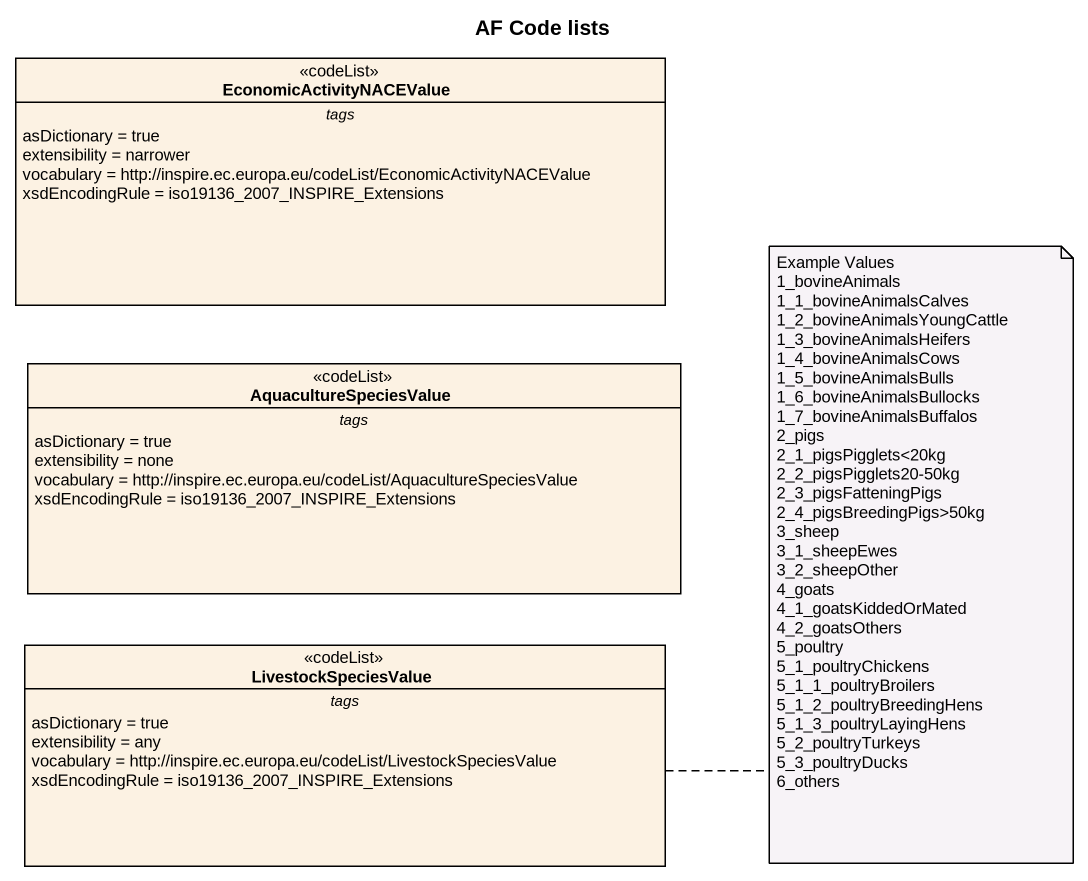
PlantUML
@startuml
title AF Code lists
hide circle
hide empty members
class EconomicActivityNACEValue <<codeList>> {
  -- tags --
  asDictionary = true
  extensibility = narrower
  vocabulary = http://inspire.ec.europa.eu/codeList/EconomicActivityNACEValue
  xsdEncodingRule = iso19136_2007_INSPIRE_Extensions
}
class AquacultureSpeciesValue <<codeList>> {
  -- tags --
  asDictionary = true
  extensibility = none
  vocabulary = http://inspire.ec.europa.eu/codeList/AquacultureSpeciesValue
  xsdEncodingRule = iso19136_2007_INSPIRE_Extensions
}
class LivestockSpeciesValue <<codeList>> {
  -- tags --
  asDictionary = true
  extensibility = any
  vocabulary = http://inspire.ec.europa.eu/codeList/LivestockSpeciesValue
  xsdEncodingRule = iso19136_2007_INSPIRE_Extensions
}
note right of LivestockSpeciesValue
  Example Values
  1_bovineAnimals
  1_1_bovineAnimalsCalves
  1_2_bovineAnimalsYoungCattle
  1_3_bovineAnimalsHeifers
  1_4_bovineAnimalsCows
  1_5_bovineAnimalsBulls
  1_6_bovineAnimalsBullocks
  1_7_bovineAnimalsBuffalos
  2_pigs
  2_1_pigsPigglets<20kg
  2_2_pigsPigglets20-50kg
  2_3_pigsFatteningPigs
  2_4_pigsBreedingPigs>50kg
  3_sheep
  3_1_sheepEwes
  3_2_sheepOther
  4_goats
  4_1_goatsKiddedOrMated
  4_2_goatsOthers
  5_poultry
  5_1_poultryChickens
  5_1_1_poultryBroilers
  5_1_2_poultryBreedingHens
  5_1_3_poultryLayingHens
  5_2_poultryTurkeys
  5_3_poultryDucks
  6_others
end note
@enduml
